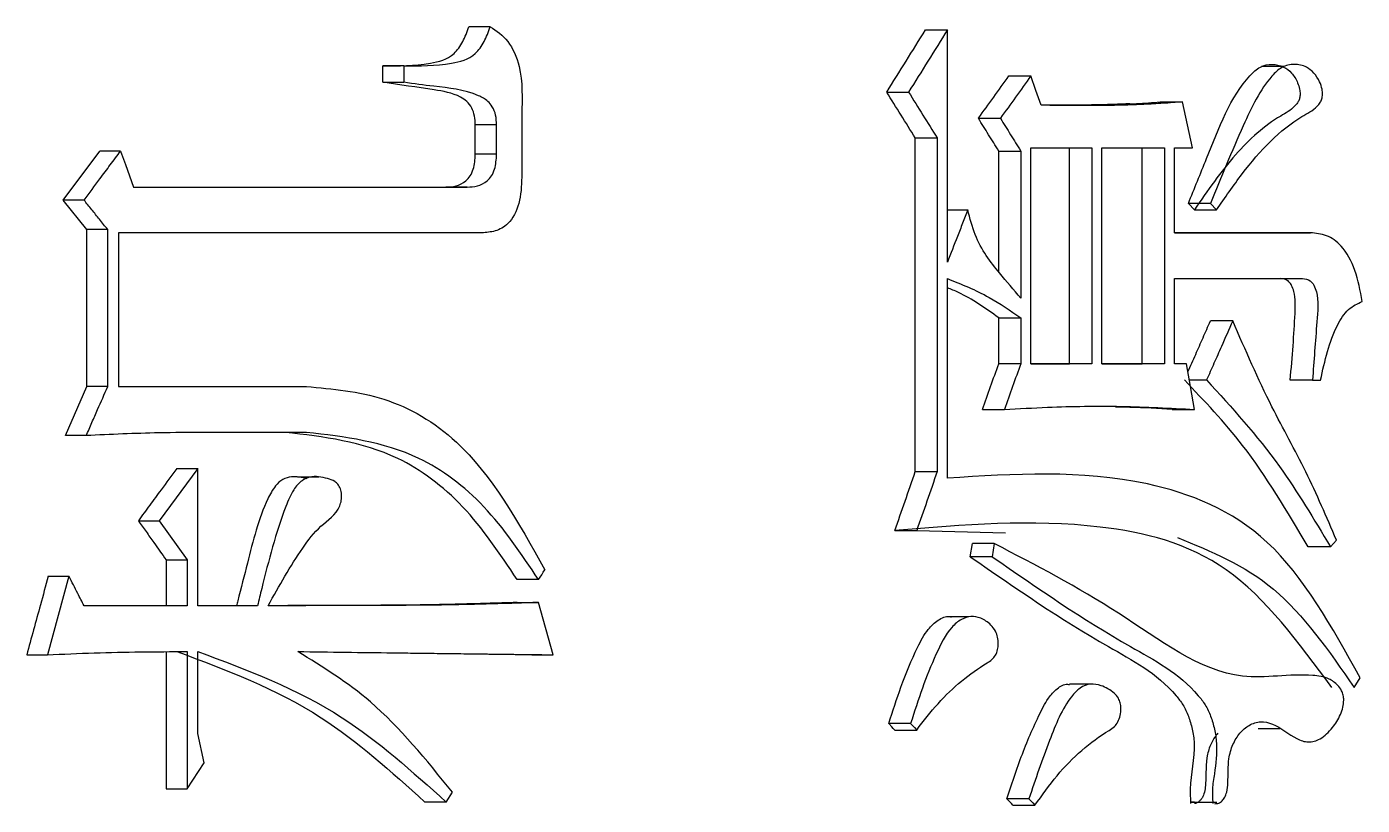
# Model space of a CAD drawing. Header units: millimetres. Extents: x 2642 to 4256, y 821 to 2003.
# Drawn here: x 3279.23 to 3283.647, y 1107.297 to 1109.871 of the extents above; entities that cross this region are included whole.
import ezdxf

# ---------------------------------------------------------------- set-up
doc = ezdxf.new("R2010")
doc.units = ezdxf.units.MM

msp = doc.modelspace()

# ---------------------------------------------------------------- linework, layer by layer
at = {"color": 7, "linetype": 'Continuous', "lineweight": 25}
for p, q in [((3280.7633, 1109.8713), (3280.6928, 1109.8713)), ((3282.2026, 1109.8605), (3282.2749, 1109.8605)), ((3282.2749, 1109.0925), (3282.2749, 1109.8605)), ((3280.4776, 1109.7415), (3280.4075, 1109.7415)), ((3280.4075, 1109.6874), (3280.4075, 1109.7415)), ((3280.4776, 1109.7415), (3280.4776, 1109.6874)), ((3283.3888, 1109.7401), (3283.3141, 1109.7401)), ((3280.4075, 1109.6874), (3280.4776, 1109.6874)), ((3282.4784, 1109.709), (3282.5511, 1109.709)), ((3282.0742, 1109.655), (3282.1465, 1109.655)), ((3282.9789, 1109.6225), (3283.0523, 1109.6225)), ((3280.7841, 1109.5468), (3280.7137, 1109.5468)), ((3280.7137, 1109.4494), (3280.7137, 1109.5468)), ((3280.7841, 1109.4494), (3280.7841, 1109.5468)), ((3280.8674, 1109.5792), (3280.8674, 1109.3737)), ((3282.3776, 1109.5684), (3282.4503, 1109.5684)), ((3282.1688, 1109.5035), (3282.2412, 1109.5035)), ((3282.1688, 1108.4001), (3282.1688, 1109.5035)), ((3282.2412, 1109.5035), (3282.2412, 1108.4001)), ((3279.3512, 1109.298), (3279.4719, 1109.4602)), ((3279.5407, 1109.4602), (3279.4719, 1109.4602)), ((3282.4448, 1109.4602), (3282.5175, 1109.4602)), ((3282.4448, 1109.0602), (3282.4448, 1109.4602)), ((3282.5175, 1109.4602), (3282.5175, 1108.9735)), ((3282.5511, 1108.7571), (3282.5511, 1109.4711)), ((3282.5511, 1109.4711), (3282.7522, 1109.4711)), ((3282.6792, 1108.7571), (3282.6792, 1109.4711)), ((3282.7522, 1109.4711), (3282.7522, 1108.7571)), ((3282.7857, 1108.7571), (3282.7857, 1109.4711)), ((3282.7857, 1109.4711), (3282.9925, 1109.4711)), ((3282.9191, 1108.7571), (3282.9191, 1109.4711)), ((3282.9925, 1109.4711), (3282.9925, 1108.7571)), ((3283.0257, 1109.4711), (3283.0856, 1109.4711)), ((3283.0257, 1109.1898), (3283.0257, 1109.4711)), ((3280.7841, 1109.4494), (3280.7137, 1109.4494)), ((3279.5833, 1109.3412), (3280.6868, 1109.3412)), ((3279.5833, 1109.3412), (3280.6164, 1109.3412)), ((3280.6868, 1109.3412), (3280.6164, 1109.3412)), ((3279.4199, 1109.298), (3279.3512, 1109.298)), ((3279.4293, 1109.2006), (3279.3512, 1109.298)), ((3283.1453, 1109.2872), (3283.0718, 1109.2872)), ((3283.0917, 1109.2656), (3283.0718, 1109.2872)), ((3283.1453, 1109.2872), (3283.1652, 1109.2656)), ((3282.2749, 1109.2656), (3282.3425, 1109.2656)), ((3279.4981, 1109.2006), (3279.4293, 1109.2006)), ((3279.4293, 1108.6814), (3279.4293, 1109.2006)), ((3279.4981, 1108.6814), (3279.4981, 1109.2006)), ((3280.7355, 1109.1898), (3279.5336, 1109.1898)), ((3279.5336, 1109.1898), (3279.5336, 1108.6814)), ((3283.476, 1109.1898), (3283.0257, 1109.1898)), ((3283.0257, 1109.1898), (3283.402, 1109.1898)), ((3283.402, 1109.1898), (3283.476, 1109.1898)), ((3282.2749, 1108.3785), (3282.2749, 1109.0383)), ((3283.0257, 1109.0384), (3283.4496, 1109.0384)), ((3283.0257, 1108.7571), (3283.0257, 1109.0384)), ((3283.3759, 1109.0384), (3283.4498, 1109.0384)), ((3282.4448, 1108.9086), (3282.5175, 1108.9086)), ((3282.4448, 1108.7571), (3282.4448, 1108.9086)), ((3282.5175, 1108.9086), (3282.5175, 1108.7571)), ((3283.2186, 1108.8986), (3283.145, 1108.8986)), ((3282.5175, 1108.7571), (3282.4448, 1108.7571)), ((3282.7522, 1108.7571), (3282.5511, 1108.7571)), ((3282.5511, 1108.7571), (3282.6792, 1108.7571)), ((3282.7522, 1108.7571), (3282.6792, 1108.7571)), ((3282.9925, 1108.7571), (3282.7857, 1108.7571)), ((3282.7857, 1108.7571), (3282.9191, 1108.7571)), ((3282.9925, 1108.7571), (3282.9191, 1108.7571)), ((3283.0656, 1108.7571), (3283.0257, 1108.7571)), ((3283.0656, 1108.7571), (3283.0257, 1108.7571)), ((3283.0751, 1108.7032), (3283.1321, 1108.7032)), ((3283.4826, 1108.703), (3283.4086, 1108.703)), ((3283.4826, 1108.703), (3283.5089, 1108.703)), ((3279.3583, 1108.5191), (3279.4293, 1108.6814)), ((3279.4981, 1108.6814), (3279.4293, 1108.6814)), ((3279.5336, 1108.6814), (3280.1553, 1108.6814)), ((3282.3911, 1108.6057), (3282.4637, 1108.6057)), ((3283.0188, 1108.6057), (3283.0922, 1108.6057)), ((3280.1553, 1108.5299), (3279.817, 1108.5299)), ((3280.0856, 1108.5299), (3279.817, 1108.5299)), ((3280.1553, 1108.5299), (3280.0856, 1108.5299)), ((3279.427, 1108.5191), (3279.3583, 1108.5191)), ((3279.7958, 1108.4109), (3279.6684, 1108.2379)), ((3279.7266, 1108.4109), (3279.7958, 1108.4109)), ((3279.7958, 1107.9566), (3279.7958, 1108.4109)), ((3282.1688, 1108.4001), (3282.2412, 1108.4001)), ((3280.196, 1108.3816), (3280.1254, 1108.3816)), ((3279.5994, 1108.2379), (3279.6684, 1108.2379)), ((3279.6684, 1108.2379), (3279.7604, 1108.1081)), ((3282.1013, 1108.2055), (3282.1735, 1108.2055)), ((3282.1735, 1108.2055), (3282.4668, 1108.1974)), ((3282.3507, 1108.1189), (3282.3575, 1108.1622)), ((3282.4301, 1108.1622), (3282.3575, 1108.1622)), ((3282.4301, 1108.1622), (3282.4233, 1108.1189)), ((3283.5419, 1108.1514), (3283.4678, 1108.1514)), ((3279.6913, 1108.1081), (3279.7604, 1108.1081)), ((3279.6913, 1108.1081), (3279.6913, 1107.9566)), ((3279.7604, 1108.1081), (3279.7604, 1107.9566)), ((3282.4233, 1108.1189), (3282.3507, 1108.1189)), ((3279.37, 1108.054), (3279.2988, 1107.7944)), ((3279.3014, 1108.054), (3279.37, 1108.054)), ((3279.7604, 1107.9566), (3279.4199, 1107.9566)), ((3279.9934, 1107.9566), (3279.7958, 1107.9566)), ((3280.8523, 1107.9674), (3280.9229, 1107.9674)), ((3280.9714, 1107.7944), (3280.9229, 1107.9674)), ((3282.3448, 1107.9196), (3282.2715, 1107.9196)), ((3279.2302, 1107.7944), (3279.2988, 1107.7944)), ((3279.6913, 1107.8052), (3279.6913, 1107.3508)), ((3279.7604, 1107.8052), (3279.7604, 1107.3508)), ((3279.7958, 1107.5347), (3279.7958, 1107.8052)), ((3280.9007, 1107.7944), (3280.9714, 1107.7944)), ((3282.7522, 1107.6977), (3282.6784, 1107.6977)), ((3283.6207, 1107.6862), (3283.6404, 1107.7186)), ((3282.1532, 1107.5672), (3282.081, 1107.5672)), ((3279.817, 1107.4374), (3279.7958, 1107.5347)), ((3282.1012, 1107.5456), (3282.1735, 1107.5456)), ((3283.3022, 1107.551), (3283.3741, 1107.5509)), ((3279.7604, 1107.3508), (3279.817, 1107.4374)), ((3279.6913, 1107.3508), (3279.7604, 1107.3508)), ((3280.6171, 1107.3076), (3280.638, 1107.34)), ((3280.6171, 1107.3076), (3280.5469, 1107.3076)), ((3282.5443, 1107.3185), (3282.4716, 1107.3185)), ((3282.4917, 1107.2968), (3282.5645, 1107.2968)), ((3283.0921, 1107.3076), (3283.1657, 1107.3076))]:
    msp.add_line(p, q, dxfattribs=at)
at = {"color": 7, "linetype": 'Continuous', "lineweight": 25, "flags": 128}
for points in [[(3282.5847, 1109.6117), (3282.5679, 1109.6604), (3282.5511, 1109.709)], [(3283.0856, 1109.4711), (3283.069, 1109.5468), (3283.0523, 1109.6225)], [(3279.5407, 1109.4602), (3279.5568, 1109.4154), (3279.57, 1109.3783), (3279.5833, 1109.3412)], [(3283.0917, 1109.2656), (3283.1185, 1109.2656), (3283.1419, 1109.2656), (3283.1652, 1109.2656)], [(3283.0922, 1108.6057), (3283.0789, 1108.6814), (3283.0656, 1108.7571)], [(3283.5419, 1108.1514), (3283.5518, 1108.1623), (3283.5618, 1108.1732)], [(3280.9229, 1108.0432), (3280.892, 1108.0432), (3280.8721, 1108.0432), (3280.8523, 1108.0432)], [(3280.9229, 1108.0432), (3280.9281, 1108.0513), (3280.9333, 1108.0594), (3280.9385, 1108.0675), (3280.9437, 1108.0756)], [(3282.1012, 1107.5456), (3282.0961, 1107.5511), (3282.0909, 1107.5566), (3282.081, 1107.5672)], [(3282.1532, 1107.5672), (3282.1584, 1107.5617), (3282.1659, 1107.5537), (3282.1735, 1107.5456)], [(3282.4917, 1107.2968), (3282.4866, 1107.3023), (3282.4815, 1107.3078), (3282.4716, 1107.3184)], [(3282.5444, 1107.3184), (3282.5495, 1107.313), (3282.557, 1107.3049), (3282.5645, 1107.2968)]]:
    msp.add_lwpolyline(points, dxfattribs=at)
at = {"color": 7, "linetype": 'Continuous', "lineweight": 25}
for points, knots in [([(3280.4075, 1109.7415), (3280.4596, 1109.7416), (3280.5388, 1109.7418), (3280.6345, 1109.7657), (3280.6741, 1109.8208), (3280.6865, 1109.8543), (3280.6928, 1109.8713)], [0, 0, 0, 0, 0.492277, 0.748028, 0.872473, 1, 1, 1, 1]), ([(3280.4776, 1109.7415), (3280.5297, 1109.7416), (3280.609, 1109.7418), (3280.7048, 1109.7657), (3280.7445, 1109.8207), (3280.757, 1109.8543), (3280.7633, 1109.8713)], [0, 0, 0, 0, 0.492388, 0.748171, 0.872567, 1, 1, 1, 1]), ([(3280.7633, 1109.8713), (3280.7839, 1109.8574), (3280.8257, 1109.8292), (3280.8717, 1109.7221), (3280.8691, 1109.6341), (3280.8674, 1109.5792)], [0, 0, 0, 0, 0.268924, 0.544059, 1, 1, 1, 1]), ([(3282.0742, 1109.655), (3282.0956, 1109.6892), (3282.1385, 1109.7577), (3282.1812, 1109.8262), (3282.2026, 1109.8605)], [0, 0, 0, 0, 0.499999, 1, 1, 1, 1]), ([(3282.2749, 1109.8605), (3282.2536, 1109.8262), (3282.2108, 1109.7577), (3282.1679, 1109.6892), (3282.1465, 1109.655)], [0, 0, 0, 0, 0.5, 1, 1, 1, 1]), ([(3283.0718, 1109.2872), (3283.0918, 1109.3362), (3283.1519, 1109.4839), (3283.2189, 1109.6585), (3283.3091, 1109.742), (3283.3487, 1109.7495), (3283.3846, 1109.7419), (3283.4142, 1109.7201), (3283.4316, 1109.6924), (3283.4399, 1109.6671), (3283.442, 1109.6495), (3283.4403, 1109.6351), (3283.4347, 1109.6211), (3283.4149, 1109.5966), (3283.3385, 1109.5576), (3283.2204, 1109.4529), (3283.1354, 1109.3291), (3283.0917, 1109.2656)], [0, 0, 0, 0, 0.117084, 0.352421, 0.392033, 0.4319, 0.470231, 0.500102, 0.530093, 0.545391, 0.556909, 0.565721, 0.574545, 0.589616, 0.642212, 0.816089, 1, 1, 1, 1]), ([(3283.1652, 1109.2656), (3283.193, 1109.3059), (3283.2768, 1109.4277), (3283.3896, 1109.5473), (3283.4869, 1109.595), (3283.5073, 1109.6193), (3283.5138, 1109.6324), (3283.5161, 1109.6481), (3283.5139, 1109.6679), (3283.505, 1109.6935), (3283.4877, 1109.7201), (3283.4589, 1109.7418), (3283.4219, 1109.7499), (3283.381, 1109.741), (3283.3167, 1109.6796), (3283.2402, 1109.5206), (3283.1803, 1109.3732), (3283.1453, 1109.2872)], [0, 0, 0, 0, 0.117023, 0.353532, 0.409689, 0.421913, 0.431957, 0.442101, 0.453679, 0.472075, 0.49977, 0.527462, 0.568321, 0.610802, 0.649012, 0.795156, 1, 1, 1, 1]), ([(3280.7137, 1109.5468), (3280.7132, 1109.5566), (3280.7123, 1109.5762), (3280.7028, 1109.6043), (3280.686, 1109.6255), (3280.645, 1109.6519), (3280.5502, 1109.6669), (3280.4641, 1109.6793), (3280.4075, 1109.6874)], [0, 0, 0, 0, 0.0603351, 0.1198881, 0.185788, 0.2512462, 0.5074615, 1, 1, 1, 1]), ([(3280.7841, 1109.5468), (3280.7836, 1109.5575), (3280.7825, 1109.579), (3280.7717, 1109.6067), (3280.752, 1109.6299), (3280.6876, 1109.663), (3280.593, 1109.6714), (3280.5104, 1109.6828), (3280.4776, 1109.6874)], [0, 0, 0, 0, 0.06555, 0.131385, 0.187199, 0.284615, 0.7156, 1, 1, 1, 1]), ([(3282.3776, 1109.5684), (3282.3944, 1109.5919), (3282.428, 1109.6387), (3282.4616, 1109.6856), (3282.4784, 1109.709)], [0, 0, 0, 0, 0.499999, 1, 1, 1, 1]), ([(3282.5511, 1109.709), (3282.5343, 1109.6856), (3282.5007, 1109.6387), (3282.4671, 1109.5919), (3282.4503, 1109.5684)], [0, 0, 0, 0, 0.499999, 1, 1, 1, 1]), ([(3282.1688, 1109.5035), (3282.1531, 1109.5288), (3282.1216, 1109.5792), (3282.09, 1109.6297), (3282.0742, 1109.655)], [0, 0, 0, 0, 0.5, 1, 1, 1, 1]), ([(3282.1465, 1109.655), (3282.1623, 1109.6297), (3282.1938, 1109.5792), (3282.2254, 1109.5288), (3282.2412, 1109.5035)], [0, 0, 0, 0, 0.499999, 1, 1, 1, 1]), ([(3283.0523, 1109.6225), (3283.031, 1109.6209), (3282.999, 1109.6186), (3282.9563, 1109.6159), (3282.9243, 1109.6143), (3282.9002, 1109.6133), (3282.8815, 1109.6126), (3282.8681, 1109.6122), (3282.852, 1109.6118), (3282.836, 1109.6115), (3282.8226, 1109.6112), (3282.8092, 1109.611), (3282.7958, 1109.6109), (3282.7797, 1109.6107), (3282.7636, 1109.6106), (3282.7475, 1109.6106), (3282.734, 1109.6106), (3282.7206, 1109.6106), (3282.7072, 1109.6106), (3282.6911, 1109.6107), (3282.6776, 1109.6108), (3282.6669, 1109.6109), (3282.6588, 1109.6109), (3282.6521, 1109.611), (3282.6454, 1109.611), (3282.6386, 1109.6111), (3282.6306, 1109.6112), (3282.6225, 1109.6113), (3282.6158, 1109.6113), (3282.6091, 1109.6114), (3282.6037, 1109.6115), (3282.5983, 1109.6115), (3282.5942, 1109.6116), (3282.5897, 1109.6116), (3282.5865, 1109.6117), (3282.5847, 1109.6117)], [0, 0, 0, 0, 0.137495, 0.206243, 0.274991, 0.343739, 0.360926, 0.3953, 0.429674, 0.464048, 0.498422, 0.515609, 0.549982, 0.584356, 0.61873, 0.653104, 0.687478, 0.704665, 0.739038, 0.773412, 0.807786, 0.824973, 0.84216, 0.859347, 0.86794, 0.885127, 0.902314, 0.919501, 0.936688, 0.945281, 0.962468, 0.971061, 0.979655, 0.988248, 1, 1, 1, 1]), ([(3282.8781, 1109.6158), (3282.8784, 1109.616), (3282.8789, 1109.6164), (3282.8393, 1109.6149), (3282.7509, 1109.6121), (3282.6739, 1109.6116), (3282.6316, 1109.6115), (3282.6134, 1109.6115), (3282.6085, 1109.6115), (3282.6093, 1109.6115), (3282.6097, 1109.6115)], [0, 0, 0, 0, 0.052384, 0.110274, 0.515479, 0.735215, 0.874993, 0.913924, 0.954066, 1, 1, 1, 1]), ([(3282.8781, 1109.6158), (3282.8856, 1109.6163), (3282.9062, 1109.6174), (3282.9398, 1109.6197), (3282.9659, 1109.6216), (3282.9789, 1109.6225)], [0, 0, 0, 0, 0.2229786, 0.6114861, 1, 1, 1, 1]), ([(3282.4448, 1109.4602), (3282.4336, 1109.4783), (3282.4112, 1109.5143), (3282.3888, 1109.5504), (3282.3776, 1109.5684)], [0, 0, 0, 0, 0.5, 1, 1, 1, 1]), ([(3282.4503, 1109.5684), (3282.4615, 1109.5504), (3282.4839, 1109.5143), (3282.5063, 1109.4783), (3282.5175, 1109.4602)], [0, 0, 0, 0, 0.499999, 1, 1, 1, 1]), ([(3279.4199, 1109.298), (3279.4374, 1109.3215), (3279.4663, 1109.3603), (3279.5066, 1109.4143), (3279.5293, 1109.4449), (3279.5407, 1109.4602)], [0, 0, 0, 0, 0.434497, 0.717248, 1, 1, 1, 1]), ([(3280.6164, 1109.3412), (3280.6278, 1109.3418), (3280.6505, 1109.3429), (3280.6785, 1109.3563), (3280.6976, 1109.377), (3280.7111, 1109.4065), (3280.7126, 1109.4325), (3280.7137, 1109.4494)], [0, 0, 0, 0, 0.24066, 0.483157, 0.613661, 0.74758, 1, 1, 1, 1]), ([(3280.6868, 1109.3412), (3280.6981, 1109.3418), (3280.7209, 1109.3429), (3280.7489, 1109.3563), (3280.768, 1109.377), (3280.7815, 1109.4065), (3280.7831, 1109.4325), (3280.7841, 1109.4494)], [0, 0, 0, 0, 0.24079, 0.483382, 0.613891, 0.747761, 1, 1, 1, 1]), ([(3280.8674, 1109.3737), (3280.8663, 1109.344), (3280.864, 1109.2861), (3280.8281, 1109.2187), (3280.7803, 1109.1928), (3280.7504, 1109.1908), (3280.7355, 1109.1898)], [0, 0, 0, 0, 0.294497, 0.575733, 0.789018, 1, 1, 1, 1]), ([(3279.4981, 1109.2006), (3279.489, 1109.2119), (3279.4715, 1109.2338), (3279.4454, 1109.2662), (3279.4284, 1109.2874), (3279.4199, 1109.298)], [0, 0, 0, 0, 0.34784, 0.673919, 1, 1, 1, 1]), ([(3282.3425, 1109.2655), (3282.3367, 1109.2509), (3282.3253, 1109.2216), (3282.3028, 1109.1639), (3282.286, 1109.1208), (3282.2749, 1109.0925)], [0, 0, 0, 0, 0.253937, 0.507874, 1, 1, 1, 1]), ([(3282.5175, 1108.9735), (3282.494, 1109.0012), (3282.4553, 1109.0468), (3282.4019, 1109.1126), (3282.364, 1109.1822), (3282.3497, 1109.2375), (3282.3425, 1109.2655)], [0, 0, 0, 0, 0.334901, 0.5526, 0.773626, 1, 1, 1, 1]), ([(3283.647, 1108.9626), (3283.6405, 1108.998), (3283.6278, 1109.0674), (3283.5843, 1109.1462), (3283.5295, 1109.1853), (3283.4938, 1109.1883), (3283.476, 1109.1898)], [0, 0, 0, 0, 0.292672, 0.574648, 0.788772, 1, 1, 1, 1]), ([(3282.2749, 1109.0383), (3282.3216, 1109.0198), (3282.4052, 1108.9865), (3282.4831, 1108.9325), (3282.5175, 1108.9086)], [0, 0, 0, 0, 0.557901, 1, 1, 1, 1]), ([(3283.4086, 1108.703), (3283.412, 1108.7408), (3283.4185, 1108.8139), (3283.4236, 1108.8996), (3283.4261, 1108.9595), (3283.4232, 1108.992), (3283.4145, 1109.0152), (3283.4047, 1109.0293), (3283.3913, 1109.0369), (3283.3814, 1109.0379), (3283.3757, 1109.0384)], [0, 0, 0, 0, 0.301012, 0.582195, 0.678316, 0.775434, 0.835729, 0.884225, 0.932949, 1, 1, 1, 1]), ([(3283.4496, 1109.0384), (3283.4584, 1109.0375), (3283.4727, 1109.0361), (3283.488, 1109.0169), (3283.5038, 1108.9727), (3283.4938, 1108.8619), (3283.487, 1108.7662), (3283.4826, 1108.703)], [0, 0, 0, 0, 0.100834, 0.16221, 0.226726, 0.489604, 1, 1, 1, 1]), ([(3282.4448, 1108.9086), (3282.4012, 1108.9399), (3282.3463, 1108.9794), (3282.2872, 1109.003), (3282.2749, 1109.0079)], [0, 0, 0, 0, 0.792726, 1, 1, 1, 1]), ([(3283.5089, 1108.703), (3283.5233, 1108.7667), (3283.5431, 1108.8545), (3283.5988, 1108.9411), (3283.6311, 1108.9555), (3283.647, 1108.9626)], [0, 0, 0, 0, 0.572425, 0.789887, 1, 1, 1, 1]), ([(3283.0704, 1108.7299), (3283.079, 1108.7492), (3283.0956, 1108.7869), (3283.1204, 1108.843), (3283.1367, 1108.8798), (3283.1448, 1108.8982)], [0, 0, 0, 0, 0.344069, 0.672034, 1, 1, 1, 1]), ([(3283.2185, 1108.8982), (3283.206, 1108.87), (3283.1854, 1108.8234), (3283.1566, 1108.7584), (3283.1403, 1108.7216), (3283.1321, 1108.7032)], [0, 0, 0, 0, 0.433599, 0.716799, 1, 1, 1, 1]), ([(3283.5618, 1108.1733), (3283.529, 1108.2497), (3283.4634, 1108.4026), (3283.3356, 1108.6297), (3283.2606, 1108.8021), (3283.2188, 1108.8982)], [0, 0, 0, 0, 0.306675, 0.613603, 1, 1, 1, 1]), ([(3282.3911, 1108.6057), (3282.4, 1108.6309), (3282.4179, 1108.6814), (3282.4358, 1108.7319), (3282.4448, 1108.7571)], [0, 0, 0, 0, 0.5, 1, 1, 1, 1]), ([(3283.4678, 1108.1514), (3283.3988, 1108.2682), (3283.2766, 1108.475), (3283.1247, 1108.634), (3283.0586, 1108.7032)], [0, 0, 0, 0, 0.564924, 1, 1, 1, 1]), ([(3283.1321, 1108.7032), (3283.2151, 1108.6121), (3283.3646, 1108.4481), (3283.4873, 1108.2427), (3283.5419, 1108.1514)], [0, 0, 0, 0, 0.55543, 1, 1, 1, 1]), ([(3279.427, 1108.5191), (3279.4333, 1108.5335), (3279.4459, 1108.5624), (3279.4696, 1108.6164), (3279.487, 1108.6561), (3279.4981, 1108.6814)], [0, 0, 0, 0, 0.266473, 0.532946, 1, 1, 1, 1]), ([(3280.1553, 1108.6814), (3280.2415, 1108.6739), (3280.4148, 1108.659), (3280.7131, 1108.4872), (3280.8556, 1108.2329), (3280.9437, 1108.0756)], [0, 0, 0, 0, 0.274101, 0.551296, 1, 1, 1, 1]), ([(3282.4637, 1108.6057), (3282.5112, 1108.6083), (3282.6401, 1108.6155), (3282.85, 1108.6187), (3283.0114, 1108.61), (3283.0922, 1108.6057)], [0, 0, 0, 0, 0.225447, 0.61244, 1, 1, 1, 1]), ([(3283.0188, 1108.6057), (3282.9718, 1108.6086), (3282.9094, 1108.6126), (3282.8465, 1108.6132), (3282.8308, 1108.6133)], [0, 0, 0, 0, 0.75073, 1, 1, 1, 1]), ([(3279.817, 1108.5299), (3279.7673, 1108.5296), (3279.6776, 1108.5289), (3279.5476, 1108.5249), (3279.4672, 1108.521), (3279.427, 1108.5191)], [0, 0, 0, 0, 0.382976, 0.691466, 1, 1, 1, 1]), ([(3280.8523, 1108.0432), (3280.7952, 1108.1283), (3280.6824, 1108.2965), (3280.4208, 1108.4908), (3280.2122, 1108.5151), (3280.0856, 1108.5299)], [0, 0, 0, 0, 0.2874426, 0.5678564, 1, 1, 1, 1]), ([(3280.9229, 1108.0432), (3280.8658, 1108.1283), (3280.7528, 1108.2965), (3280.4909, 1108.4908), (3280.282, 1108.5151), (3280.1553, 1108.5299)], [0, 0, 0, 0, 0.287344, 0.567754, 1, 1, 1, 1]), ([(3279.7266, 1108.4109), (3279.7093, 1108.3873), (3279.6794, 1108.3467), (3279.637, 1108.289), (3279.6119, 1108.2549), (3279.5994, 1108.2379)], [0, 0, 0, 0, 0.40915, 0.704575, 1, 1, 1, 1]), ([(3282.1013, 1108.2055), (3282.1125, 1108.2379), (3282.1351, 1108.3028), (3282.1576, 1108.3677), (3282.1688, 1108.4001)], [0, 0, 0, 0, 0.5, 1, 1, 1, 1]), ([(3283.6404, 1107.7186), (3283.5467, 1107.8865), (3283.3628, 1108.2162), (3282.8569, 1108.4157), (3282.4955, 1108.3926), (3282.2749, 1108.3785)], [0, 0, 0, 0, 0.287943, 0.565415, 1, 1, 1, 1]), ([(3280.1572, 1108.3767), (3280.1399, 1108.3804), (3280.1132, 1108.3862), (3280.0765, 1108.3766), (3280.0489, 1108.3509), (3280.0006, 1108.2634), (3279.9687, 1108.1282), (3279.9371, 1108.0093), (3279.9253, 1107.9621), (3279.924, 1107.9566)], [0, 0, 0, 0, 0.122922, 0.190849, 0.258594, 0.353349, 0.745947, 0.970578, 1, 1, 1, 1]), ([(3280.0286, 1107.9567), (3280.0653, 1108.0223), (3280.1183, 1108.1172), (3280.1993, 1108.2241), (3280.257, 1108.2582), (3280.2714, 1108.3048), (3280.2721, 1108.3246), (3280.2683, 1108.3436), (3280.26, 1108.3588), (3280.2455, 1108.3712), (3280.214, 1108.3807), (3280.1766, 1108.3879), (3280.1375, 1108.3706), (3280.1084, 1108.3381), (3280.0594, 1108.2187), (3280.0253, 1108.0871), (3279.998, 1107.9755), (3279.9934, 1107.9566)], [0, 0, 0, 0, 0.209542, 0.302718, 0.395823, 0.412031, 0.428214, 0.444989, 0.461063, 0.475111, 0.504204, 0.574217, 0.604801, 0.646447, 0.701904, 0.949434, 1, 1, 1, 1]), ([(3279.5994, 1108.2379), (3279.6079, 1108.2258), (3279.625, 1108.2018), (3279.6556, 1108.1585), (3279.6777, 1108.1273), (3279.6913, 1108.1081)], [0, 0, 0, 0, 0.277956, 0.555911, 1, 1, 1, 1]), ([(3283.5466, 1107.6862), (3283.4369, 1107.8349), (3283.2207, 1108.128), (3282.6967, 1108.2555), (3282.3271, 1108.2244), (3282.1013, 1108.2055)], [0, 0, 0, 0, 0.285883, 0.56379, 1, 1, 1, 1]), ([(3283.0362, 1108.1819), (3283.1466, 1108.1369), (3283.3708, 1108.0456), (3283.5366, 1107.8071), (3283.6207, 1107.6862)], [0, 0, 0, 0, 0.492709, 1, 1, 1, 1]), ([(3283.1595, 1107.302), (3283.1638, 1107.3023), (3283.1723, 1107.3028), (3283.1839, 1107.311), (3283.1933, 1107.3234), (3283.2005, 1107.3439), (3283.2044, 1107.3872), (3283.2013, 1107.4421), (3283.2178, 1107.4991), (3283.2414, 1107.5375), (3283.2732, 1107.5643), (3283.311, 1107.5766), (3283.3665, 1107.5637), (3283.4143, 1107.5214), (3283.4687, 1107.5019), (3283.5112, 1107.5149), (3283.5475, 1107.5487), (3283.5719, 1107.5874), (3283.5831, 1107.6198), (3283.5863, 1107.642), (3283.5845, 1107.661), (3283.5779, 1107.6786), (3283.5625, 1107.6989), (3283.5305, 1107.7207), (3283.424, 1107.7363), (3283.1818, 1107.6838), (3282.8414, 1107.9489), (3282.5674, 1108.0909), (3282.4301, 1108.1622)], [0, 0, 0, 0, 0.006979, 0.013925, 0.020645, 0.027359, 0.039158, 0.068779, 0.087565, 0.106337, 0.125711, 0.147046, 0.168852, 0.216529, 0.237968, 0.259695, 0.286308, 0.307882, 0.318004, 0.326525, 0.332753, 0.33899, 0.348555, 0.366353, 0.396306, 0.524136, 0.761431, 1, 1, 1, 1]), ([(3282.3507, 1108.1189), (3282.5008, 1108.0148), (3282.7263, 1107.8583), (3282.9764, 1107.7306), (3283.0549, 1107.6297), (3283.0729, 1107.592), (3283.0855, 1107.5491), (3283.0979, 1107.4674), (3283.0747, 1107.3856), (3283.0785, 1107.3188), (3283.0794, 1107.303)], [0, 0, 0, 0, 0.492457, 0.740078, 0.770604, 0.801348, 0.832638, 0.86482, 0.96803, 1, 1, 1, 1]), ([(3282.4233, 1108.1189), (3282.5736, 1108.0147), (3282.7994, 1107.8583), (3283.0497, 1107.7307), (3283.1284, 1107.6297), (3283.1465, 1107.592), (3283.1592, 1107.5491), (3283.1683, 1107.4845), (3283.161, 1107.4171), (3283.1496, 1107.3519), (3283.1519, 1107.3188), (3283.153, 1107.303)], [0, 0, 0, 0, 0.492538, 0.7401909, 0.7707097, 0.8014398, 0.8327072, 0.8648615, 0.9333586, 0.96806, 1, 1, 1, 1]), ([(3279.3014, 1108.054), (3279.2928, 1108.0225), (3279.2766, 1107.9634), (3279.2529, 1107.8769), (3279.2378, 1107.8219), (3279.2302, 1107.7944)], [0, 0, 0, 0, 0.364068, 0.682034, 1, 1, 1, 1]), ([(3279.4199, 1107.9566), (3279.4129, 1107.9702), (3279.4011, 1107.9933), (3279.3845, 1108.0257), (3279.3748, 1108.0446), (3279.37, 1108.054)], [0, 0, 0, 0, 0.419956, 0.709979, 1, 1, 1, 1]), ([(3280.9229, 1107.9674), (3280.9144, 1107.9672), (3280.8973, 1107.9666), (3280.8759, 1107.966), (3280.8588, 1107.9654), (3280.846, 1107.965), (3280.8331, 1107.9646), (3280.8203, 1107.9642), (3280.8074, 1107.9639), (3280.7903, 1107.9634), (3280.7689, 1107.9628), (3280.7432, 1107.9621), (3280.7175, 1107.9614), (3280.6917, 1107.9608), (3280.666, 1107.9602), (3280.6402, 1107.9597), (3280.6058, 1107.9591), (3280.5113, 1107.9579), (3280.4079, 1107.9577), (3280.3172, 1107.9573), (3280.2912, 1107.9572), (3280.2783, 1107.9572), (3280.261, 1107.9572), (3280.2437, 1107.9571), (3280.2264, 1107.9571), (3280.2134, 1107.957), (3280.2004, 1107.957), (3280.1874, 1107.957), (3280.1744, 1107.9569), (3280.1614, 1107.9569), (3280.1484, 1107.9569), (3280.1354, 1107.9568), (3280.1246, 1107.9568), (3280.1159, 1107.9568), (3280.1094, 1107.9568), (3280.1029, 1107.9568), (3280.0964, 1107.9568), (3280.0899, 1107.9567), (3280.0834, 1107.9567), (3280.0747, 1107.9567), (3280.066, 1107.9567), (3280.0574, 1107.9567), (3280.0509, 1107.9567), (3280.0443, 1107.9566), (3280.0369, 1107.9566), (3280.0317, 1107.9566), (3280.0286, 1107.9566)], [0, 0, 0, 0, 0.028899, 0.057798, 0.072248, 0.086697, 0.101147, 0.115596, 0.130046, 0.144495, 0.173394, 0.202293, 0.231192, 0.260091, 0.28899, 0.317889, 0.346789, 0.404587, 0.63578, 0.693578, 0.708028, 0.722478, 0.736927, 0.765826, 0.780276, 0.794725, 0.809175, 0.823624, 0.838074, 0.852523, 0.866973, 0.881422, 0.895872, 0.903096, 0.910321, 0.917546, 0.924771, 0.931996, 0.93922, 0.946445, 0.960895, 0.968119, 0.975344, 0.982569, 0.989794, 1, 1, 1, 1]), ([(3280.8523, 1107.9674), (3280.8181, 1107.9664), (3280.7668, 1107.9647), (3280.6811, 1107.9623), (3280.5611, 1107.9591), (3280.3866, 1107.9578), (3280.2103, 1107.9572), (3280.0901, 1107.9569), (3280.0414, 1107.9568), (3280.0287, 1107.9568)], [0, 0, 0, 0, 0.125443, 0.188165, 0.313609, 0.564502, 0.824135, 0.953953, 1, 1, 1, 1]), ([(3282.081, 1107.5672), (3282.094, 1107.6078), (3282.122, 1107.6948), (3282.165, 1107.7994), (3282.2062, 1107.8766), (3282.2435, 1107.9103), (3282.2715, 1107.9241), (3282.2861, 1107.9201), (3282.2881, 1107.9196)], [0, 0, 0, 0, 0.275445, 0.590352, 0.751539, 0.866997, 0.982537, 1, 1, 1, 1]), ([(3282.1735, 1107.5456), (3282.1965, 1107.5756), (3282.2659, 1107.6661), (3282.354, 1107.7363), (3282.4217, 1107.7771), (3282.4346, 1107.7917), (3282.4416, 1107.8107), (3282.444, 1107.8316), (3282.442, 1107.8529), (3282.4337, 1107.8753), (3282.4148, 1107.8987), (3282.3871, 1107.917), (3282.3529, 1107.9236), (3282.3194, 1107.9127), (3282.2754, 1107.876), (3282.2344, 1107.7928), (3282.191, 1107.685), (3282.1659, 1107.6066), (3282.1532, 1107.5672)], [0, 0, 0, 0, 0.117103, 0.353724, 0.376614, 0.395602, 0.414782, 0.431323, 0.450524, 0.470069, 0.496423, 0.543443, 0.584386, 0.625263, 0.671715, 0.773941, 0.886489, 1, 1, 1, 1]), ([(3279.2988, 1107.7944), (3279.3503, 1107.7967), (3279.4533, 1107.8013), (3279.6072, 1107.8043), (3279.7093, 1107.8049), (3279.7604, 1107.8052)], [0, 0, 0, 0, 0.334125, 0.667044, 1, 1, 1, 1]), ([(3279.7266, 1107.8052), (3279.8898, 1107.7444), (3280.1829, 1107.6354), (3280.4351, 1107.4083), (3280.5469, 1107.3076)], [0, 0, 0, 0, 0.556762, 1, 1, 1, 1]), ([(3279.7958, 1107.8052), (3279.9592, 1107.7444), (3280.2527, 1107.6354), (3280.5052, 1107.4083), (3280.6171, 1107.3076)], [0, 0, 0, 0, 0.556811, 1, 1, 1, 1]), ([(3280.638, 1107.34), (3280.5513, 1107.4474), (3280.3975, 1107.6378), (3280.2092, 1107.7543), (3280.1271, 1107.8051)], [0, 0, 0, 0, 0.564151, 1, 1, 1, 1]), ([(3280.1272, 1107.8052), (3280.232, 1107.8038), (3280.3434, 1107.8023), (3280.4608, 1107.8008), (3280.4869, 1107.8005), (3280.513, 1107.8001), (3280.539, 1107.7998), (3280.5651, 1107.7995), (3280.5911, 1107.7991), (3280.6171, 1107.7988), (3280.6431, 1107.7985), (3280.6691, 1107.7982), (3280.6951, 1107.7978), (3280.7211, 1107.7975), (3280.7471, 1107.7972), (3280.7795, 1107.7968), (3280.8054, 1107.7965), (3280.8313, 1107.7961), (3280.8573, 1107.7958), (3280.8832, 1107.7955), (3280.909, 1107.7952), (3280.9252, 1107.795), (3280.9405, 1107.7948), (3280.9548, 1107.7946), (3280.9659, 1107.7944), (3280.9714, 1107.7944)], [0, 0, 0, 0, 0.37025, 0.393391, 0.416531, 0.462812, 0.485953, 0.509093, 0.555374, 0.578515, 0.601655, 0.647937, 0.671077, 0.694218, 0.740499, 0.763639, 0.80992, 0.833061, 0.856201, 0.902482, 0.925623, 0.948764, 0.960334, 0.980167, 1, 1, 1, 1]), ([(3282.4716, 1107.3185), (3282.4859, 1107.362), (3282.5168, 1107.4564), (3282.5635, 1107.5665), (3282.6037, 1107.6475), (3282.6367, 1107.6839), (3282.6625, 1107.6986), (3282.6766, 1107.6966), (3282.6787, 1107.6963)], [0, 0, 0, 0, 0.286915, 0.622528, 0.772296, 0.87694, 0.98188, 1, 1, 1, 1]), ([(3282.5645, 1107.2969), (3282.5883, 1107.3304), (3282.6603, 1107.4318), (3282.7535, 1107.5111), (3282.8266, 1107.5549), (3282.8396, 1107.5722), (3282.8471, 1107.5936), (3282.8496, 1107.6155), (3282.8474, 1107.6356), (3282.8401, 1107.6533), (3282.8194, 1107.6765), (3282.7875, 1107.693), (3282.7479, 1107.7008), (3282.7132, 1107.6871), (3282.6606, 1107.6312), (3282.6066, 1107.5006), (3282.5664, 1107.3828), (3282.5443, 1107.3185)], [0, 0, 0, 0, 0.118687, 0.359196, 0.382949, 0.402078, 0.421221, 0.441113, 0.455768, 0.470498, 0.490908, 0.548404, 0.590662, 0.633125, 0.674263, 0.821867, 1, 1, 1, 1]), ([(3283.1693, 1107.5358), (3283.1621, 1107.5261), (3283.1477, 1107.5062), (3283.1279, 1107.4498), (3283.1312, 1107.3929), (3283.1268, 1107.3455), (3283.1215, 1107.3278), (3283.1146, 1107.3165), (3283.1079, 1107.3095), (3283.1003, 1107.3043), (3283.0948, 1107.3028), (3283.0921, 1107.3022)], [0, 0, 0, 0, 0.15426, 0.313076, 0.663715, 0.74798, 0.82718, 0.867553, 0.910966, 0.957472, 1, 1, 1, 1]), ([(3283.0917, 1107.3076), (3283.0891, 1107.3076), (3283.085, 1107.3076), (3283.0808, 1107.3076), (3283.0796, 1107.3076), (3283.0794, 1107.3076), (3283.0794, 1107.3076), (3283.0821, 1107.3076), (3283.099, 1107.3076), (3283.123, 1107.3076), (3283.1482, 1107.3076), (3283.1653, 1107.3076)], [0, 0, 0, 0, 0.098322, 0.150223, 0.156042, 0.157925, 0.159189, 0.159644, 0.360233, 0.564728, 1, 1, 1, 1])]:
    msp.add_open_spline(points, degree=3, knots=knots, dxfattribs=at)
for points in [[(3282.5175, 1108.7571), (3282.5086, 1108.7319), (3282.4906, 1108.6814), (3282.4727, 1108.6309), (3282.4637, 1108.6057)], [(3282.2412, 1108.4001), (3282.2299, 1108.3677), (3282.2074, 1108.3028), (3282.1848, 1108.2379), (3282.1735, 1108.2055)]]:
    msp.add_open_spline(points, degree=3, dxfattribs=at)

doc.saveas('drawing.dxf')
